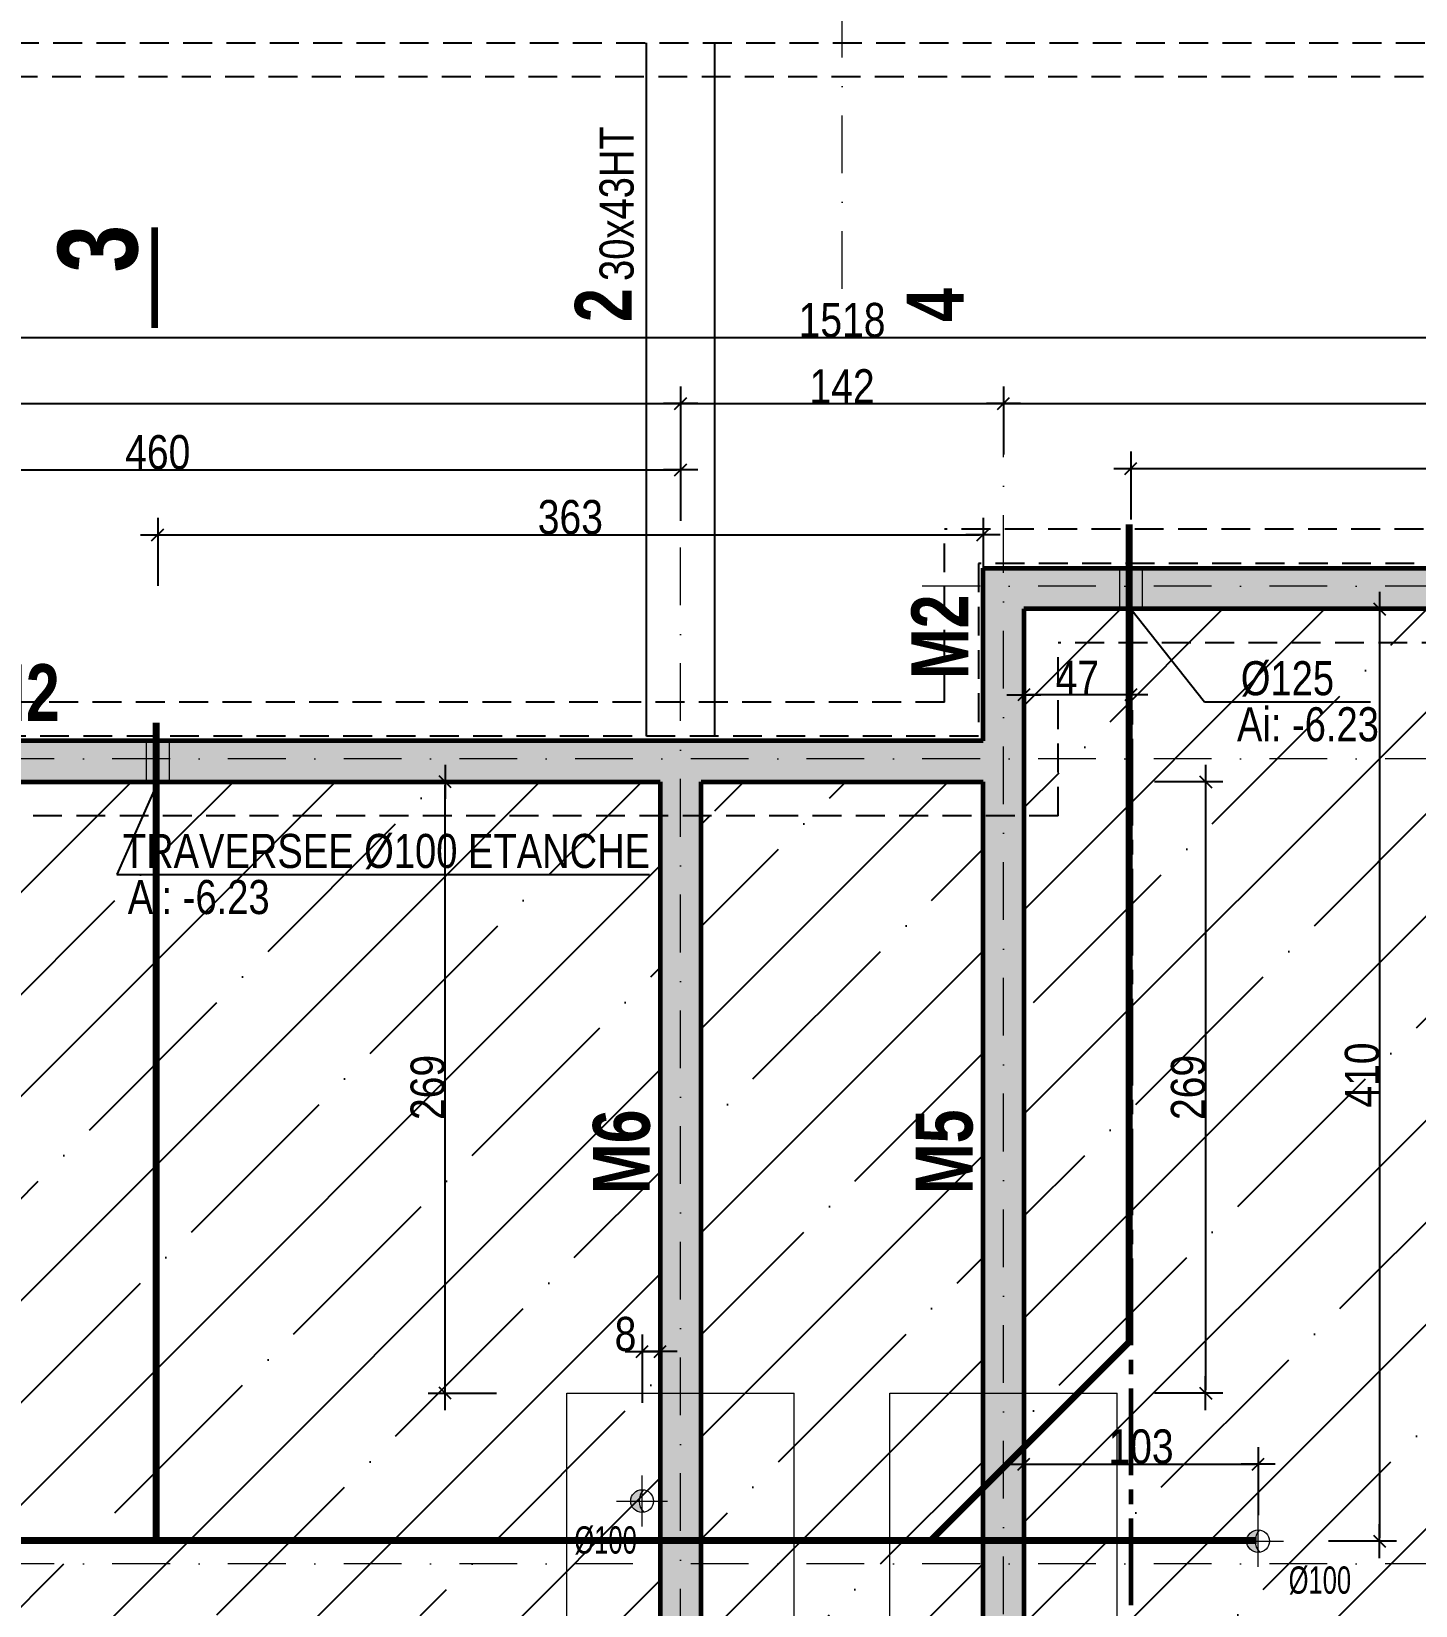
# Model space of a CAD drawing. Header units: centimetres. Extents: x -4990 to 114398, y -61489 to -12305.
# Drawn here: x 30766 to 31374, y -37713 to -37021 of the extents above; entities that cross this region are included whole.
import ezdxf
from ezdxf.enums import TextEntityAlignment as Align

# ---------------------------------------------------------------- set-up
doc = ezdxf.new("R2010")
doc.units = ezdxf.units.CM
doc.header["$LTSCALE"] = 0.5
for name, pattern in [('AXES2', [28.575, 19.05, -3.175, 3.175, -3.175]), ('CACHEX2', [19.05, 12.7, -6.35]), ('prlm_eu', [2, 1.25, -0.25, 0.25, -0.25]), ('TIRETPTX2', [50.8, 25.4, -12.7, 0, -12.7])]:
    doc.linetypes.add(name, pattern=pattern)
doc.layers.get('DEFPOINTS').update_dxf_attribs({"linetype": 'CONTINUOUS'})
for name, color, linetype in [('01_cote_gen', 4, 'CONTINUOUS'), ('01_linteaux', 2, 'CONTINUOUS'), ('01_murs_sup', 2, 'CACHEX2'), ('01_poch_murs', 253, 'CONTINUOUS'), ('01_resv', 32, 'CONTINUOUS'), ('01_texte', 230, 'CONTINUOUS'), ('AA_COTES', 2, 'CONTINUOUS'), ('prlm-MOD-PB', 123, 'CONTINUOUS')]:
    doc.layers.add(name, color=color, linetype=linetype)
for name, color, linetype, lineweight in [('01_murs_coup', 5, 'CONTINUOUS', 60), ('01_résv', 32, 'CONTINUOUS', 9), ('01_sem', 42, 'CONTINUOUS', 15), ('01_tram_axes', 2, 'TIRETPTX2', 9)]:
    doc.layers.add(name, color=color, linetype=linetype, lineweight=lineweight)
doc.styles.add('Geneva', font='')
doc.styles.add('impact', font='impact.ttf')
doc.styles.add('MATTE_TXT', font='arial.ttf')
doc.styles.add('STYLE2', font='ARIALN.TTF')
doc.styles.get('Geneva').set_extended_font_data('Geneva')
doc.dimstyles.new('JB50', dxfattribs={"dimscale": 0.1, "dimtxt": 150, "dimasz": 15, "dimexe": 0.1, "dimexo": 0.1, "dimgap": 0.09, "dimtad": 1, "dimdec": 1, "dimdsep": 46, "dimtxsty": 'STYLE2', "dimblk1": 'BOND_G', "dimblk2": 'BOND_D', "dimsah": 1, "dimcen": 1.5, "dimdle": 0.01, "dimse1": 1, "dimse2": 1, "dimclrd": 4, "dimclre": 2, "dimclrt": 6, "dimazin": 2, "dimtfac": 2.333333, "dimtdec": 1, "dimtix": 1, "dimtmove": 2, "dimatfit": 3, "dimldrblk": 'BOND_G', "dimfxl": 1, "dimtolj": 1, "dimtzin": 0, "dimarcsym": 0})

# ---------------------------------------------------------------- blocks, each defined once
blk = doc.blocks.new('BOND_G')
at = {"layer": 'AA_COTES', "color": 0}
for p, q in [((0, -5), (0, 15)), ((5, 0), (-5, 0)), ((1.77, 1.77), (-1.77, -1.77))]:
    blk.add_line(p, q, dxfattribs=at)
blk = doc.blocks.new('BOND_D')
at = {"layer": 'AA_COTES', "color": 0}
for p, q in [((0, 5), (0, -15)), ((5, 0), (-5, 0)), ((-1.77, -1.77), (1.77, 1.77))]:
    blk.add_line(p, q, dxfattribs=at)
blk = doc.blocks.new('*D3744')
at = {"layer": '01_cote_gen', "color": 4, "lineweight": -2, "ltscale": 2, "transparency": 16777216}
blk.add_line((30364.67, -37184.14), (31049.67, -37184.14), dxfattribs=at)
at = {"layer": 'DEFPOINTS', "color": 0, "ltscale": 2}
for p in [(31051.17, -37184.14), (31051.17, -37184.14), (30363.17, -37207.02)]:
    blk.add_point(p, dxfattribs=at)
at = {"layer": '01_cote_gen', "color": 4, "lineweight": -2, "ltscale": 2, "transparency": 16777216, "xscale": 1.5, "yscale": 1.5, "zscale": 1.5, "rotation": 180}
blk.add_blockref('BOND_G', (30363.17, -37184.14), dxfattribs=at)
at = {"layer": '01_cote_gen', "color": 4, "lineweight": -2, "ltscale": 2, "transparency": 16777216, "xscale": 1.5, "yscale": 1.5, "zscale": 1.5}
blk.add_blockref('BOND_D', (31051.17, -37184.14), dxfattribs=at)
at = {"layer": '01_cote_gen', "color": 6, "ltscale": 2, "transparency": 16777216, "insert": (30707.17, -37176.47), "char_height": 15, "attachment_point": 5, "style": 'STYLE2'}
blk.add_mtext('\\A1;688', dxfattribs=at)
blk = doc.blocks.new('*D3745')
at = {"layer": '01_cote_gen', "color": 4, "lineweight": -2, "ltscale": 2, "transparency": 16777216}
blk.add_line((31052.67, -37184.14), (31191.67, -37184.14), dxfattribs=at)
at = {"layer": 'DEFPOINTS', "color": 0, "ltscale": 2}
for p in [(31051.17, -37184.14), (31193.17, -37184.14), (31193.17, -37200.86)]:
    blk.add_point(p, dxfattribs=at)
at = {"layer": '01_cote_gen', "color": 4, "lineweight": -2, "ltscale": 2, "transparency": 16777216, "xscale": 1.5, "yscale": 1.5, "zscale": 1.5, "rotation": 180}
blk.add_blockref('BOND_G', (31051.17, -37184.14), dxfattribs=at)
at = {"layer": '01_cote_gen', "color": 4, "lineweight": -2, "ltscale": 2, "transparency": 16777216, "xscale": 1.5, "yscale": 1.5, "zscale": 1.5}
blk.add_blockref('BOND_D', (31193.17, -37184.14), dxfattribs=at)
at = {"layer": '01_cote_gen', "color": 6, "ltscale": 2, "transparency": 16777216, "insert": (31122.17, -37176.6), "char_height": 15, "attachment_point": 5, "style": 'STYLE2'}
blk.add_mtext('\\A1;142', dxfattribs=at)
blk = doc.blocks.new('*D3746')
at = {"layer": '01_cote_gen', "color": 4, "lineweight": -2, "ltscale": 2, "transparency": 16777216}
blk.add_line((31194.67, -37184.14), (31879.68, -37184.14), dxfattribs=at)
at = {"layer": 'DEFPOINTS', "color": 0, "ltscale": 2}
for p in [(31881.18, -37178.65), (31881.18, -37184.14), (31193.17, -37200.86)]:
    blk.add_point(p, dxfattribs=at)
at = {"layer": '01_cote_gen', "color": 4, "lineweight": -2, "ltscale": 2, "transparency": 16777216, "xscale": 1.5, "yscale": 1.5, "zscale": 1.5, "rotation": 180}
blk.add_blockref('BOND_G', (31193.17, -37184.14), dxfattribs=at)
at = {"layer": '01_cote_gen', "color": 4, "lineweight": -2, "ltscale": 2, "transparency": 16777216, "xscale": 1.5, "yscale": 1.5, "zscale": 1.5}
blk.add_blockref('BOND_D', (31881.18, -37184.14), dxfattribs=at)
at = {"layer": '01_cote_gen', "color": 6, "ltscale": 2, "transparency": 16777216, "insert": (31537.17, -37176.47), "char_height": 15, "attachment_point": 5, "style": 'STYLE2'}
blk.add_mtext('\\A1;688', dxfattribs=at)
blk = doc.blocks.new('*D3747')
at = {"layer": '01_cote_gen', "color": 4, "lineweight": -2, "ltscale": 2, "transparency": 16777216}
blk.add_line((30364.67, -37155.21), (31879.68, -37155.21), dxfattribs=at)
at = {"layer": 'DEFPOINTS', "color": 0, "ltscale": 2}
for p in [(30363.17, -37153.97), (31881.18, -37153.97), (31881.18, -37155.21)]:
    blk.add_point(p, dxfattribs=at)
at = {"layer": '01_cote_gen', "color": 4, "lineweight": -2, "ltscale": 2, "transparency": 16777216, "xscale": 1.5, "yscale": 1.5, "zscale": 1.5, "rotation": 180}
blk.add_blockref('BOND_G', (30363.17, -37155.21), dxfattribs=at)
at = {"layer": '01_cote_gen', "color": 4, "lineweight": -2, "ltscale": 2, "transparency": 16777216, "xscale": 1.5, "yscale": 1.5, "zscale": 1.5}
blk.add_blockref('BOND_D', (31881.18, -37155.21), dxfattribs=at)
at = {"layer": '01_cote_gen', "color": 6, "ltscale": 2, "transparency": 16777216, "insert": (31122.17, -37147.54), "char_height": 15, "attachment_point": 5, "style": 'STYLE2'}
blk.add_mtext('\\A1;1518', dxfattribs=at)
blk = doc.blocks.new('*D3953')
at = {"layer": '01_cote_gen', "color": 4, "lineweight": -2, "ltscale": 2, "transparency": 16777216}
blk.add_line((30947.64, -37618.01), (30947.64, -37352.05), dxfattribs=at)
at = {"layer": 'DEFPOINTS', "color": 0, "ltscale": 2}
for p in [(30947.64, -37350.55), (31016.17, -37350.55), (30970.14, -37619.51)]:
    blk.add_point(p, dxfattribs=at)
at = {"layer": '01_cote_gen', "color": 4, "lineweight": -2, "ltscale": 2, "transparency": 16777216, "xscale": 1.5, "yscale": 1.5, "zscale": 1.5}
for name, p, rotation in [('BOND_D', (30947.64, -37350.55), 90), ('BOND_G', (30947.64, -37619.51), 270)]:
    blk.add_blockref(name, p, dxfattribs=dict(at, rotation=rotation))
at = {"layer": '01_cote_gen', "color": 6, "ltscale": 2, "transparency": 16777216, "insert": (30939.98, -37485.03), "char_height": 15, "attachment_point": 5, "rotation": 90, "style": 'STYLE2'}
blk.add_mtext('\\A1;269', dxfattribs=at)
blk = doc.blocks.new('*D3954')
at = {"layer": '01_cote_gen', "color": 4, "lineweight": -2, "ltscale": 2, "transparency": 16777216}
blk.add_line((31282.09, -37352.06), (31282.09, -37618.01), dxfattribs=at)
at = {"layer": 'DEFPOINTS', "color": 0, "ltscale": 2}
for p in [(31202.17, -37350.56), (31231.98, -37619.51), (31282.09, -37619.51)]:
    blk.add_point(p, dxfattribs=at)
at = {"layer": '01_cote_gen', "color": 4, "lineweight": -2, "ltscale": 2, "transparency": 16777216, "xscale": 1.5, "yscale": 1.5, "zscale": 1.5}
for name, p, rotation in [('BOND_G', (31282.09, -37350.56), 90), ('BOND_D', (31282.09, -37619.51), 270)]:
    blk.add_blockref(name, p, dxfattribs=dict(at, rotation=rotation))
at = {"layer": '01_cote_gen', "color": 6, "ltscale": 2, "transparency": 16777216, "insert": (31274.43, -37485.03), "char_height": 15, "attachment_point": 5, "rotation": 90, "style": 'STYLE2'}
blk.add_mtext('\\A1;269', dxfattribs=at)
blk = doc.blocks.new('*D3985')
at = {"layer": '01_cote_gen', "color": 4, "lineweight": -2, "ltscale": 2, "transparency": 16777216}
blk.add_line((30592.66, -37213.36), (31049.67, -37213.36), dxfattribs=at)
at = {"layer": 'DEFPOINTS', "color": 0, "ltscale": 2}
for p in [(31051.17, -37213.36), (30591.16, -37220.86), (31051.17, -37220.86)]:
    blk.add_point(p, dxfattribs=at)
at = {"layer": '01_cote_gen', "color": 4, "lineweight": -2, "ltscale": 2, "transparency": 16777216, "xscale": 1.5, "yscale": 1.5, "zscale": 1.5, "rotation": 180}
blk.add_blockref('BOND_G', (30591.16, -37213.36), dxfattribs=at)
at = {"layer": '01_cote_gen', "color": 4, "lineweight": -2, "ltscale": 2, "transparency": 16777216, "xscale": 1.5, "yscale": 1.5, "zscale": 1.5}
blk.add_blockref('BOND_D', (31051.17, -37213.36), dxfattribs=at)
at = {"layer": '01_cote_gen', "color": 6, "ltscale": 2, "transparency": 16777216, "insert": (30821.17, -37205.69), "char_height": 15, "attachment_point": 5, "style": 'STYLE2'}
blk.add_mtext('\\A1;460', dxfattribs=at)
blk = doc.blocks.new('*D4547')
at = {"layer": '01_cote_gen', "color": 4, "lineweight": -2, "ltscale": 2, "transparency": 16777216}
blk.add_line((31358.6, -37276.07), (31358.6, -37683.1), dxfattribs=at)
at = {"layer": 'DEFPOINTS', "color": 0, "ltscale": 2}
for p in [(31348.75, -37274.57), (31305.17, -37684.6), (31358.6, -37684.6)]:
    blk.add_point(p, dxfattribs=at)
at = {"layer": '01_cote_gen', "color": 4, "lineweight": -2, "ltscale": 2, "transparency": 16777216, "xscale": 1.5, "yscale": 1.5, "zscale": 1.5}
for name, p, rotation in [('BOND_G', (31358.6, -37274.57), 90), ('BOND_D', (31358.6, -37684.6), 270)]:
    blk.add_blockref(name, p, dxfattribs=dict(at, rotation=rotation))
at = {"layer": '01_cote_gen', "color": 6, "ltscale": 2, "transparency": 16777216, "insert": (31350.93, -37479.58), "char_height": 15, "attachment_point": 5, "rotation": 90, "style": 'STYLE2'}
blk.add_mtext('\\A1;410', dxfattribs=at)
blk = doc.blocks.new('*D4548')
at = {"layer": '01_cote_gen', "color": 4, "lineweight": -2, "ltscale": 2, "transparency": 16777216}
blk.add_line((31203.67, -37650.71), (31303.67, -37650.71), dxfattribs=at)
at = {"layer": 'DEFPOINTS', "color": 0, "ltscale": 2}
for p in [(31305.17, -37650.71), (31202.17, -37658.07), (31305.17, -37673.37)]:
    blk.add_point(p, dxfattribs=at)
at = {"layer": '01_cote_gen', "color": 4, "lineweight": -2, "ltscale": 2, "transparency": 16777216, "xscale": 1.5, "yscale": 1.5, "zscale": 1.5, "rotation": 180}
blk.add_blockref('BOND_G', (31202.17, -37650.71), dxfattribs=at)
at = {"layer": '01_cote_gen', "color": 4, "lineweight": -2, "ltscale": 2, "transparency": 16777216, "xscale": 1.5, "yscale": 1.5, "zscale": 1.5}
blk.add_blockref('BOND_D', (31305.17, -37650.71), dxfattribs=at)
at = {"layer": '01_cote_gen', "color": 6, "ltscale": 2, "transparency": 16777216, "insert": (31253.67, -37643.05), "char_height": 15, "attachment_point": 5, "style": 'STYLE2'}
blk.add_mtext('\\A1;103', dxfattribs=at)
blk = doc.blocks.new('*D4549')
at = {"layer": '01_cote_gen', "color": 4, "lineweight": -2, "ltscale": 2, "transparency": 16777216}
blk.add_line((31035.71, -37601.23), (31040.67, -37601.23), dxfattribs=at)
at = {"layer": 'DEFPOINTS', "color": 0, "ltscale": 2}
for p in [(31042.17, -37601.23), (31042.17, -37604.63), (31034.21, -37655.73)]:
    blk.add_point(p, dxfattribs=at)
at = {"layer": '01_cote_gen', "color": 4, "lineweight": -2, "ltscale": 2, "transparency": 16777216, "xscale": 1.5, "yscale": 1.5, "zscale": 1.5, "rotation": 180}
blk.add_blockref('BOND_G', (31034.21, -37601.23), dxfattribs=at)
at = {"layer": '01_cote_gen', "color": 4, "lineweight": -2, "ltscale": 2, "transparency": 16777216, "xscale": 1.5, "yscale": 1.5, "zscale": 1.5}
blk.add_blockref('BOND_D', (31042.17, -37601.23), dxfattribs=at)
at = {"layer": '01_cote_gen', "color": 6, "ltscale": 2, "transparency": 16777216, "insert": (31026.91, -37593.56), "char_height": 15, "attachment_point": 5, "style": 'STYLE2'}
blk.add_mtext('\\A1;8', dxfattribs=at)
blk = doc.blocks.new('*D4569')
at = {"layer": '01_cote_gen', "color": 4, "lineweight": -2, "ltscale": 2, "transparency": 16777216}
blk.add_line((31250.64, -37212.73), (31871.66, -37212.73), dxfattribs=at)
at = {"layer": 'DEFPOINTS', "color": 0, "ltscale": 2}
for p in [(31873.16, -37212.73), (31873.16, -37235.59), (31249.14, -37282.3)]:
    blk.add_point(p, dxfattribs=at)
at = {"layer": '01_cote_gen', "color": 4, "lineweight": -2, "ltscale": 2, "transparency": 16777216, "xscale": 1.5, "yscale": 1.5, "zscale": 1.5, "rotation": 180}
blk.add_blockref('BOND_G', (31249.14, -37212.73), dxfattribs=at)
at = {"layer": '01_cote_gen', "color": 4, "lineweight": -2, "ltscale": 2, "transparency": 16777216, "xscale": 1.5, "yscale": 1.5, "zscale": 1.5}
blk.add_blockref('BOND_D', (31873.16, -37212.73), dxfattribs=at)
at = {"layer": '01_cote_gen', "color": 6, "ltscale": 2, "transparency": 16777216, "insert": (31561.15, -37205.06), "char_height": 15, "attachment_point": 5, "style": 'STYLE2'}
blk.add_mtext('\\A1;624', dxfattribs=at)
blk = doc.blocks.new('*D4570')
at = {"layer": '01_cote_gen', "color": 4, "lineweight": -2, "ltscale": 2, "transparency": 16777216}
blk.add_line((31247.64, -37312.34), (31203.67, -37312.34), dxfattribs=at)
at = {"layer": 'DEFPOINTS', "color": 0, "ltscale": 2}
for p in [(31249.14, -37282.3), (31202.17, -37289.67), (31202.17, -37312.34)]:
    blk.add_point(p, dxfattribs=at)
at = {"layer": '01_cote_gen', "color": 4, "lineweight": -2, "ltscale": 2, "transparency": 16777216, "xscale": 1.5, "yscale": 1.5, "zscale": 1.5, "rotation": 180}
blk.add_blockref('BOND_D', (31202.17, -37312.34), dxfattribs=at)
at = {"layer": '01_cote_gen', "color": 4, "lineweight": -2, "ltscale": 2, "transparency": 16777216, "xscale": 1.5, "yscale": 1.5, "zscale": 1.5}
blk.add_blockref('BOND_G', (31249.14, -37312.34), dxfattribs=at)
at = {"layer": '01_cote_gen', "color": 6, "ltscale": 2, "transparency": 16777216, "insert": (31225.65, -37304.83), "char_height": 15, "attachment_point": 5, "style": 'STYLE2'}
blk.add_mtext('\\A1;47', dxfattribs=at)
blk = doc.blocks.new('*D4571')
at = {"layer": '01_cote_gen', "color": 4, "lineweight": -2, "ltscale": 2, "transparency": 16777216}
blk.add_line((30822.65, -37241.91), (31182.67, -37241.91), dxfattribs=at)
at = {"layer": 'DEFPOINTS', "color": 0, "ltscale": 2}
for p in [(31184.17, -37241.91), (31184.17, -37256.56), (30821.15, -37329.22)]:
    blk.add_point(p, dxfattribs=at)
at = {"layer": '01_cote_gen', "color": 4, "lineweight": -2, "ltscale": 2, "transparency": 16777216, "xscale": 1.5, "yscale": 1.5, "zscale": 1.5, "rotation": 180}
blk.add_blockref('BOND_G', (30821.15, -37241.91), dxfattribs=at)
at = {"layer": '01_cote_gen', "color": 4, "lineweight": -2, "ltscale": 2, "transparency": 16777216, "xscale": 1.5, "yscale": 1.5, "zscale": 1.5}
blk.add_blockref('BOND_D', (31184.17, -37241.91), dxfattribs=at)
at = {"layer": '01_cote_gen', "color": 6, "ltscale": 2, "transparency": 16777216, "insert": (31002.66, -37234.24), "char_height": 15, "attachment_point": 5, "style": 'STYLE2'}
blk.add_mtext('\\A1;363', dxfattribs=at)

msp = doc.modelspace()

# ---------------------------------------------------------------- hatches: boundary and pattern name
at = {"layer": '01_poch_murs', "ltscale": 2}
h = msp.add_hatch(color=256, dxfattribs=at)
h.dxf.hatch_style = 1
h.paths.add_polyline_path([(31202.168, -37365.545), (31184.165, -37365.545), (31184.164, -37902.568), (31202.164, -37902.568)])
h.paths.add_polyline_path([(31202.169, -37274.568), (31873.164, -37274.562), (31873.164, -37279.554), (31889.164, -37279.554), (31889.164, -37200.094), (31873.164, -37200.094), (31873.164, -37256.562), (31184.166, -37256.562), (31184.165, -37332.555), (30371.166, -37332.555), (30371.166, -37292.246), (30355.166, -37292.816), (30355.166, -37350.545), (30583.162, -37350.548), (30583.162, -37365.545), (30599.162, -37365.545), (30599.162, -37350.548), (31042.169, -37350.555), (31042.169, -37365.545), (31060.169, -37365.545), (31060.169, -37350.555), (31184.165, -37350.557), (31184.165, -37365.545), (31202.168, -37365.545)])
h.paths.add_polyline_path([(31060.169, -37365.545), (31042.169, -37365.545), (31042.169, -37814.557), (31060.169, -37814.557)])
at = {"layer": '01_poch_murs'}
h = msp.add_hatch(dxfattribs=at)
h.set_pattern_fill('ANSI35', color=256, scale=10)
h.paths.add_polyline_path([(31854.164, -37340.545), (31217.176, -37340.545), (31217.176, -37365.545), (31202.168, -37365.545), (31202.166, -37694.548), (31873.164, -37694.548), (31873.164, -37649.512), (31854.164, -37649.512)])
h.paths.add_polyline_path([(31854.164, -37289.512), (31217.176, -37289.512), (31217.176, -37340.545), (31854.164, -37340.545)], flags=17)
h.paths.add_polyline_path([(31854.164, -37274.562), (31202.169, -37274.568), (31202.168, -37340.545), (31217.176, -37340.545), (31217.176, -37289.512), (31854.164, -37289.512)])
h.paths.add_polyline_path([(31873.164, -37289.512), (31854.164, -37289.512), (31854.164, -37340.545), (31873.164, -37340.545)])
h.paths.add_polyline_path([(31873.164, -37279.554), (31873.164, -37274.562), (31854.164, -37274.562), (31854.164, -37289.512), (31873.164, -37289.512)])
h.paths.add_polyline_path([(31873.164, -37340.545), (31854.164, -37340.545), (31854.164, -37649.512), (31873.164, -37649.512), (31873.164, -37553.554)], flags=17)
h.paths.add_polyline_path([(31217.176, -37340.545), (31202.168, -37340.545), (31202.168, -37365.545), (31217.176, -37365.545)], flags=17)
h.paths.add_polyline_path([(31184.165, -37350.557), (31172.168, -37350.557), (31172.168, -37365.545), (31184.165, -37365.545)])
h.paths.add_polyline_path([(31184.165, -37365.545), (31172.168, -37365.545), (31172.168, -37649.511), (31184.165, -37649.512)])
h.paths.add_polyline_path([(31172.168, -37365.545), (31066.17, -37365.545), (31066.17, -37649.512), (31060.169, -37649.512), (31060.169, -37694.548), (31184.165, -37694.548), (31184.165, -37649.512), (31172.168, -37649.511)])
h.paths.add_polyline_path([(31172.168, -37350.557), (31066.17, -37350.555), (31066.17, -37365.545), (31172.168, -37365.545)])
h.paths.add_polyline_path([(31066.17, -37365.545), (31060.169, -37365.545), (31060.169, -37649.512), (31066.17, -37649.512)])
h.paths.add_polyline_path([(31042.169, -37350.555), (31036.17, -37350.555), (31036.17, -37365.545), (31042.169, -37365.545)])
h.paths.add_polyline_path([(31042.169, -37365.545), (31036.17, -37365.545), (31036.17, -37649.512), (31042.169, -37649.512)])
h.paths.add_polyline_path([(31036.17, -37365.545), (30603.162, -37365.545), (30603.162, -37635.548), (30599.162, -37635.548), (30591.162, -37635.548), (30591.162, -37694.548), (31042.169, -37694.548), (31042.169, -37649.512), (31036.17, -37649.512)])
h.paths.add_polyline_path([(31036.17, -37350.555), (30603.162, -37350.548), (30603.162, -37365.545), (31036.17, -37365.545)])
h.paths.add_polyline_path([(30591.162, -37635.548), (30497.169, -37635.548), (30398.169, -37635.548), (30371.166, -37635.548), (30371.166, -37694.548), (30591.162, -37694.548)])
h.paths.add_polyline_path([(31060.169, -37814.557), (31051.17, -37814.557), (31051.17, -37916.554), (31060.169, -37916.554)])
h.paths.add_polyline_path([(31051.17, -37814.557), (31042.169, -37814.557), (31042.169, -37916.554), (31051.17, -37916.554)])
h.paths.add_polyline_path([(31193.166, -37902.568), (31184.164, -37902.568), (31184.165, -38004.565), (31193.166, -38004.565)], flags=17)
h.paths.add_polyline_path([(31202.164, -37902.568), (31193.166, -37902.568), (31193.166, -38004.565), (31202.165, -38004.565)])
h.paths.add_polyline_path([(31184.164, -38794.196), (31025.169, -38794.196), (31025.169, -38997.546), (31075.166, -38997.616), (31177.165, -38997.546), (31184.164, -38997.546)])
h.paths.add_polyline_path([(31184.164, -38744.196), (31060.169, -38744.196), (31060.169, -38764.543), (31051.17, -38764.543), (31051.17, -38794.196), (31184.164, -38794.196)])
h.paths.add_polyline_path([(31051.17, -38764.543), (31025.169, -38764.543), (31025.169, -38794.196), (31051.17, -38794.196)])
h.paths.add_polyline_path([(31219.167, -38270.567), (31193.166, -38270.567), (31193.166, -38446.558), (31219.167, -38446.563)])
edge = h.paths.add_edge_path()
edge.add_arc((30728.016, -37848.736), 30.98, 0, 360)
h.paths.add_polyline_path([(31042.169, -37694.548), (30371.166, -37694.548), (30371.166, -37746.548), (30371.166, -37845.548), (30371.166, -38167.549), (31042.169, -38167.549), (31042.169, -37916.554), (31042.169, -37814.557)])
edge = h.paths.add_edge_path()
edge.add_arc((31594.389, -37848.736), 30.98, 0, 360)
h.paths.add_polyline_path([(31873.164, -37891.558), (31873.164, -37792.558), (31873.164, -37694.548), (31202.166, -37694.548), (31202.164, -37902.568), (31202.165, -38004.565), (31202.164, -38252.567), (31873.164, -38252.567), (31873.164, -38179.563), (31873.164, -38080.563)])
edge = h.paths.add_edge_path()
edge.add_arc((31124.691, -37935.201), 30.98, 0, 360)
h.paths.add_polyline_path([(31184.164, -37902.568), (31184.165, -37694.548), (31060.169, -37694.548), (31060.169, -37814.557), (31060.169, -37916.554), (31060.169, -38744.196), (31184.164, -38744.196), (31184.164, -38705.553), (31184.164, -38603.556), (31184.164, -38446.557), (31193.166, -38446.558), (31193.166, -38270.567), (31184.164, -38270.567), (31184.164, -38004.565)])
at = {"layer": '01_résv', "ltscale": 2}
h = msp.add_hatch(color=256, dxfattribs=at)
h.dxf.hatch_style = 1
h.paths.add_polyline_path([(31034.859, -37662.003, 0.0324939), (31034.212, -37661.961), (31034.212, -37662.788, -0.0356937)])
h.paths.add_polyline_path([(31034.212, -37662.788), (31034.212, -37661.961, 0.4142136), (31029.212, -37666.961), (31032.888, -37666.961, -0.1572132)])
h.paths.add_polyline_path([(31032.888, -37666.961), (31029.212, -37666.961, 0.4142136), (31034.212, -37671.961), (31034.212, -37671.066, -0.1547681)])
h.paths.add_polyline_path([(31034.212, -37671.066), (31034.212, -37671.961, 0.0354279), (31034.918, -37671.911, -0.0386284)])
h = msp.add_hatch(color=256, dxfattribs=at)
h.dxf.hatch_style = 1
h.paths.add_polyline_path([(31305.818, -37679.638, 0.0324939), (31305.17, -37679.596), (31305.17, -37680.422, -0.0356937)])
h.paths.add_polyline_path([(31305.17, -37680.422), (31305.17, -37679.596, 0.4142136), (31300.17, -37684.596), (31303.846, -37684.596, -0.1572132)])
h.paths.add_polyline_path([(31303.846, -37684.596), (31300.17, -37684.596, 0.4142136), (31305.17, -37689.596), (31305.17, -37688.701, -0.1547681)])
h.paths.add_polyline_path([(31305.17, -37688.701), (31305.17, -37689.596, 0.0354279), (31305.876, -37689.546, -0.0386284)])

# ---------------------------------------------------------------- linework, layer by layer
at = {"layer": '01_linteaux'}
for p, q in [((31036.169, -37330.559), (31036.169, -37025.56)), ((31066.169, -37330.559), (31066.169, -37025.56))]:
    msp.add_line(p, q, dxfattribs=at)
at = {"layer": '01_murs_coup'}
for p, q in [((31184.165, -37332.555), (31184.166, -37256.562)), ((31184.166, -37256.562), (31873.164, -37256.562)), ((31202.169, -37274.568), (31202.164, -37902.568)), ((31873.164, -37274.562), (31202.169, -37274.568)), ((31184.165, -37332.555), (30371.166, -37332.555)), ((30599.162, -37350.548), (31042.169, -37350.555)), ((31042.169, -37350.555), (31042.169, -37814.557)), ((31060.169, -37814.557), (31060.169, -37350.555)), ((31060.169, -37350.555), (31184.165, -37350.557)), ((31184.164, -37902.568), (31184.165, -37350.557))]:
    msp.add_line(p, q, dxfattribs=at)
at = {"layer": '01_murs_coup', "linetype": 'AXES2', "ltscale": 4}
msp.add_line((31249.136, -37274.567), (31249.136, -40413.6), dxfattribs=at)
at = {"layer": '01_murs_sup', "ltscale": 2}
for p, q in [((30375.166, -37025.545), (31869.176, -37025.545)), ((31854.176, -37040.545), (30388.166, -37040.545)), ((31854.176, -37239.512), (31167.176, -37239.512)), ((31167.176, -37315.545), (31167.176, -37239.512)), ((31182.176, -37254.512), (31182.176, -37330.545)), ((31869.176, -37254.512), (31182.176, -37254.512)), ((31904.176, -37289.512), (31217.176, -37289.512)), ((31217.176, -37365.545), (31217.176, -37289.512)), ((31167.176, -37315.545), (30388.166, -37315.545)), ((31182.176, -37330.545), (30375.166, -37330.545)), ((31217.176, -37365.545), (30338.166, -37365.545))]:
    msp.add_line(p, q, dxfattribs=at)
at = {"layer": '01_résv', "ltscale": 2}
for p, q in [((31249.136, -37253.24), (31249.136, -37282.304)), ((31244.136, -37256.562), (31244.136, -37274.568)), ((31254.136, -37256.562), (31254.136, -37274.567)), ((30821.148, -37329.224), (30821.148, -37358.288)), ((30816.148, -37332.546), (30816.148, -37350.552)), ((30826.148, -37332.546), (30826.148, -37350.552)), ((31034.212, -37678.188), (31034.212, -37655.734)), ((31022.985, -37666.961), (31045.439, -37666.961)), ((31305.17, -37695.823), (31305.17, -37673.369)), ((31293.943, -37684.596), (31316.397, -37684.596))]:
    msp.add_line(p, q, dxfattribs=at)
for centre in [(31034.212, -37666.961), (31305.17, -37684.596)]:
    msp.add_circle(centre, 5, dxfattribs=at)
for centre in [(31040.022, -37666.927), (31310.981, -37684.562)]:
    msp.add_arc(centre, 7.134, 136.358511, 224.313131, dxfattribs=at)
for points in [[(31244.136, -37256.562), (31244.136, -37274.568), (31254.136, -37274.567), (31254.136, -37256.562)], [(30816.148, -37332.546), (30816.148, -37350.552), (30826.148, -37350.552), (30826.148, -37332.546)]]:
    msp.add_solid(points, dxfattribs=at)
at = {"layer": '01_sem', "ltscale": 2}
for p, q in [((31001.17, -37619.512), (31101.17, -37619.512)), ((31001.17, -37769.512), (31001.17, -37619.512)), ((31101.17, -37769.512), (31101.17, -37619.512)), ((31143.166, -37619.511), (31243.166, -37619.512)), ((31143.166, -37769.512), (31143.166, -37619.511)), ((31243.166, -37769.512), (31243.166, -37619.512))]:
    msp.add_line(p, q, dxfattribs=at)
at = {"layer": '01_texte'}
for p, q in [((31249.136, -37274.567), (31281.52, -37315.383)), ((31281.52, -37315.383), (31354.627, -37315.383)), ((30821.148, -37350.552), (30803.211, -37391.367)), ((30803.211, -37391.367), (31037.525, -37391.367))]:
    msp.add_line(p, q, dxfattribs=at)
at = {"layer": '01_texte', "const_width": 3}
msp.add_lwpolyline([(30819.844, -37106.719), (30819.844, -37150.971)], dxfattribs=at)
at = {"layer": '01_tram_axes', "ltscale": 2}
for p, q in [((31122.169, -37133.743), (31122.169, -36196.077)), ((31051.17, -38799.918), (31051.17, -37184.138)), ((31193.166, -40058.149), (31193.166, -37184.138)), ((32099.064, -37264.512), (31147.263, -37264.512)), ((32099.064, -37340.545), (30101.712, -37340.545)), ((32099.064, -37694.548), (30101.712, -37694.548))]:
    msp.add_line(p, q, dxfattribs=at)
at = {"layer": 'prlm-MOD-PB', "color": 15, "linetype": 'prlm_eu', "ltscale": 50, "const_width": 3, "flags": 128}
for points in [[(31248.436, -37237.289), (31248.436, -37597.018)], [(30820.448, -37324.566), (30820.448, -37684.296)], [(31248.436, -37597.018), (31161.158, -37684.296)], [(31304.47, -37684.296), (30253.492, -37684.296)]]:
    msp.add_lwpolyline(points, dxfattribs=at)

# ---------------------------------------------------------------- texts
at = {"layer": '01_resv', "style": 'Geneva', "width": 0.7}
for p in [(31004.413, -37690.077), (31318.604, -37707.712)]:
    msp.add_text('%%C100', height=12, dxfattribs=at).set_placement(p)
at = {"layer": '01_texte', "style": 'MATTE_TXT', "width": 0.8}
msp.add_text('30x43HT', height=15, rotation=90, dxfattribs=at).set_placement((31034.988, -37096.27), align=Align.BOTTOM_CENTER)
at = {"layer": '01_texte', "style": 'impact'}
for s, height, p in [('3', 35, (30822.696, -37116.101)), ('2', 25, (31037.161, -37140.905)), ('4', 25, (31183.156, -37140.905)), ('M2', 25, (31185.164, -37286.816)), ('M6', 25, (31045.091, -37513.33)), ('M5', 25, (31187.087, -37513.33))]:
    msp.add_text(s, height=height, rotation=90, dxfattribs=at).set_placement(p, align=Align.BOTTOM_CENTER)
at = {"layer": '01_texte', "style": 'MATTE_TXT', "width": 0.8}
for s, p in [('  %%C125 ', (31315.747, -37317.02)), ('Ai: -6.23', (31327.087, -37337.281)), ('TRAVERSEE %%C100 ETANCHE', (30921.773, -37393.004)), ('Ai: -6.23', (30839.172, -37413.265))]:
    msp.add_text(s, height=15, dxfattribs=at).set_placement(p, align=Align.BOTTOM_CENTER)
at = {"layer": '01_texte', "style": 'impact'}
msp.add_text('M2', height=25, dxfattribs=at).set_placement((30759.441, -37331.354), align=Align.BOTTOM_CENTER)

# ---------------------------------------------------------------- dimensions: what is measured, and where the dimension line sits
at = {"layer": '01_cote_gen', "ltscale": 2}
for base, p1, p2, picture, middle in [((31881.176, -37155.205), (30363.166, -37153.971), (31881.176, -37153.971), '*D3747', (31122.171, -37147.537)), ((31051.17, -37184.138), (30363.166, -37207.024), (31051.17, -37184.138), '*D3744', (30707.168, -37176.47)), ((31193.166, -37184.138), (31051.17, -37184.138), (31193.166, -37200.855), '*D3745', (31122.168, -37176.598)), ((31881.176, -37184.138), (31193.166, -37200.855), (31881.176, -37178.647), '*D3746', (31537.171, -37176.47)), ((31051.17, -37213.358), (30591.162, -37220.858), (31051.17, -37220.858), '*D3985', (30821.166, -37205.69)), ((31873.164, -37212.732), (31249.136, -37282.304), (31873.164, -37235.594), '*D4569', (31561.15, -37205.065)), ((31184.166, -37241.906), (30821.148, -37329.224), (31184.166, -37256.562), '*D4571', (31002.657, -37234.239)), ((31202.168, -37312.34), (31249.136, -37282.304), (31202.168, -37289.672), '*D4570', (31225.652, -37304.831)), ((31305.17, -37650.714), (31202.166, -37658.072), (31305.17, -37673.369), '*D4548', (31253.668, -37643.047))]:
    dim = msp.add_linear_dim(base=base, p1=p1, p2=p2, dimstyle='JB50', dxfattribs=at)
    dim.commit()
    dim.dimension.update_dxf_attribs({"geometry": picture, "text_midpoint": middle})
for base, p1, p2, picture, middle in [((31358.602, -37684.596), (31348.754, -37274.567), (31305.17, -37684.596), '*D4547', (31350.935, -37479.581)), ((30947.643, -37350.555), (30970.143, -37619.512), (31016.17, -37350.555), '*D3953', (30939.975, -37485.033)), ((31282.095, -37619.512), (31202.168, -37350.557), (31231.978, -37619.512), '*D3954', (31274.427, -37485.034))]:
    dim = msp.add_linear_dim(base=base, p1=p1, p2=p2, angle=90, dimstyle='JB50', dxfattribs=at)
    dim.commit()
    dim.dimension.update_dxf_attribs({"geometry": picture, "text_midpoint": middle})
dim = msp.add_linear_dim(base=(31042.169, -37601.231), p1=(31034.212, -37655.734), p2=(31042.169, -37604.634), dimstyle='JB50', dxfattribs=at)
dim.commit()
dim.dimension.update_dxf_attribs({"geometry": '*D4549', "text_midpoint": (31026.911, -37593.563), "dimtype": 160})

doc.saveas('drawing.dxf')
